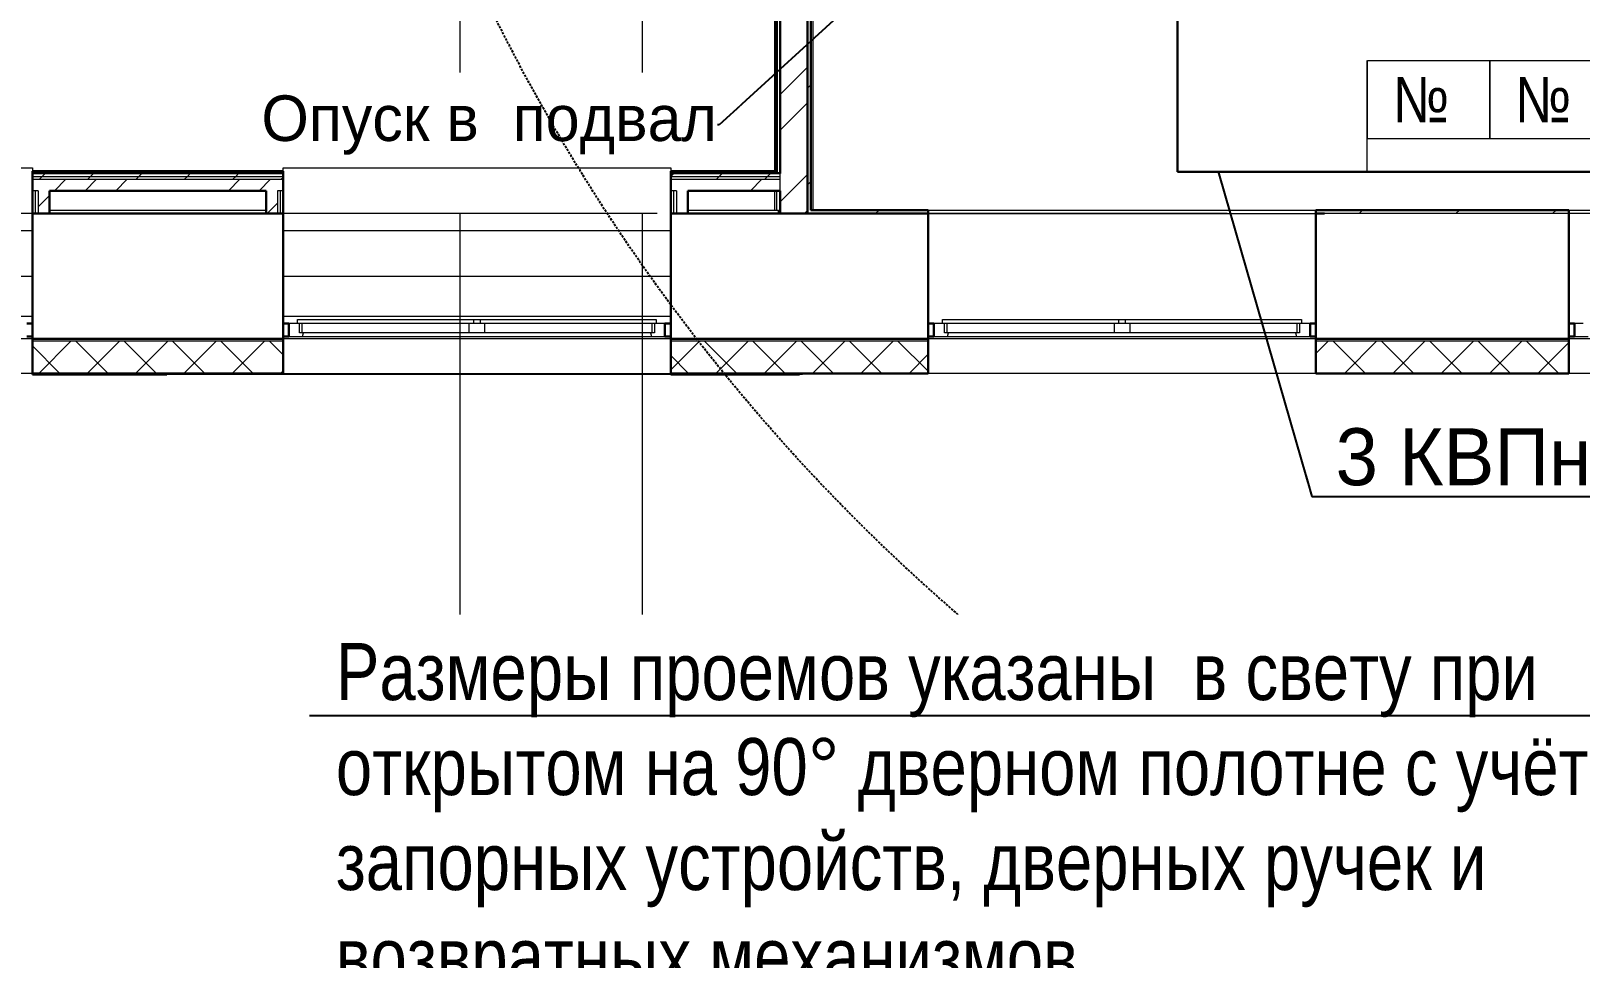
# Model space of a CAD drawing. Header units: millimetres. Extents: x -695119 to 412940, y -249585 to 622758.
# Drawn here: x 131480 to 138275, y 57769 to 61836 of the extents above; entities that cross this region are included whole.
import ezdxf
from ezdxf import colors
from ezdxf.entities.mleader import LeaderData, LeaderLine
from ezdxf.enums import TextEntityAlignment as Align
from ezdxf.math import Vec2, Vec3

# ---------------------------------------------------------------- set-up
doc = ezdxf.new("R2010")
doc.units = ezdxf.units.MM
doc.linetypes.add('ADSK_Линия сетки', pattern=[25, 20, -2.5, 0, -2.5])
doc.linetypes.add('DASH', pattern=[0.75, 0.5, -0.25])
for name, color, linetype, lineweight in [('1.АПС_текст', 7, 'Continuous', 15), ('_ Окна', 252, 'Continuous', 30), ('_СС_КНС-Внешние связи', 250, 'Continuous', 30), ('_Схема', 5, 'Continuous', 30), ('Ограждение', 8, 'Continuous', 9), ('Окна', 252, 'Continuous', 9), ('Оси', 252, 'Continuous', 9), ('Стены внутренние', 252, 'Continuous', 18), ('Стены наружные', 252, 'Continuous', 18), ('Стены штриховка', 7, 'Continuous', 9), ('ТХ Текст', 251, 'Continuous', 0)]:
    doc.layers.add(name, color=color, linetype=linetype, lineweight=lineweight)
doc.layers.add('_19D-Телекоммуникационные шкафы', color=7, linetype='Continuous')
doc.styles.add('Arial Narrow МОЙ', font='ARIALN.TTF', dxfattribs={"height": 2.5})
doc.styles.add('Mipgost_5', font='', dxfattribs={"height": 250})
doc.styles.get('Mipgost_5').set_extended_font_data('Mipgost')

# ---------------------------------------------------------------- blocks, each defined once
blk = doc.blocks.new('1 этаж')
at = {"layer": '_ Окна', "color": 251, "true_color": 0x636466}
for p, q in [((-43332.8, -20623.7), (-43357.8, -20623.7)), ((-42207.8, -20623.7), (-42232.8, -20623.7)), ((-42207.8, -20681.7), (-42207.8, -20623.7)), ((-40532.8, -20623.7), (-40557.8, -20623.7)), ((-40557.8, -20623.7), (-40557.8, -20681.7)), ((-39377.8, -20623.7), (-39402.8, -20623.7)), ((-39377.8, -20681.7), (-39377.8, -20623.7)), ((-37702.8, -20623.7), (-37727.8, -20623.7)), ((-37727.8, -20623.7), (-37727.8, -20681.7)), ((-36567.8, -20623.7), (-36592.8, -20623.7)), ((-36567.8, -20681.7), (-36567.8, -20623.7)), ((-43357.8, -20681.7), (-43332.8, -20681.7)), ((-42232.8, -20681.7), (-42207.8, -20681.7)), ((-40557.8, -20681.7), (-40532.8, -20681.7)), ((-39402.8, -20681.7), (-39377.8, -20681.7)), ((-37727.8, -20681.7), (-37702.8, -20681.7)), ((-36592.8, -20681.7), (-36567.8, -20681.7))]:
    blk.add_line(p, q, dxfattribs=at)
at = {"layer": '_ Окна', "color": 251, "lineweight": 18, "true_color": 0x636466}
for p, q in [((-42169.8, -20623.7), (-42207.8, -20623.7)), ((-42207.8, -20623.7), (-42207.8, -20681.7)), ((-42161.8, -20664.7), (-42161.8, -20623.7)), ((-40603.8, -20623.7), (-40603.8, -20664.7)), ((-40557.8, -20623.7), (-40595.8, -20623.7)), ((-40557.8, -20681.7), (-40557.8, -20623.7)), ((-39339.8, -20623.7), (-39377.8, -20623.7)), ((-39377.8, -20623.7), (-39377.8, -20681.7)), ((-39331.8, -20664.7), (-39331.8, -20623.7)), ((-37773.8, -20623.7), (-37773.8, -20664.7)), ((-37727.8, -20623.7), (-37765.8, -20623.7)), ((-37727.8, -20681.7), (-37727.8, -20623.7)), ((-36529.8, -20623.7), (-36567.8, -20623.7)), ((-36567.8, -20623.7), (-36567.8, -20681.7)), ((-42207.8, -20681.7), (-42148.4, -20681.7)), ((-42149.8, -20664.7), (-42161.8, -20664.7)), ((-42148.4, -20681.7), (-42143.8, -20664.7)), ((-40621.8, -20664.7), (-40617.2, -20681.7)), ((-40617.2, -20681.7), (-40557.8, -20681.7)), ((-40603.8, -20664.7), (-40615.8, -20664.7)), ((-39377.8, -20681.7), (-39318.4, -20681.7)), ((-39319.8, -20664.7), (-39331.8, -20664.7)), ((-39318.4, -20681.7), (-39313.8, -20664.7)), ((-37791.8, -20664.7), (-37787.2, -20681.7)), ((-37787.2, -20681.7), (-37727.8, -20681.7)), ((-37773.8, -20664.7), (-37785.8, -20664.7)), ((-36567.8, -20681.7), (-36508.4, -20681.7))]:
    blk.add_line(p, q, dxfattribs=at)
at = {"layer": 'Ограждение', "color": 251, "true_color": 0x636466}
for p, q in [((-40077.8, -15476.7), (-40077.8, -19956.8)), ((-39907.8, -20126.7), (-39907.8, -17621.7)), ((-45032.8, -19941.7), (-43332.8, -19941.7)), ((-43332.8, -19941.7), (-43332.8, -19956.7)), ((-42232.8, -19956.7), (-42232.8, -19941.7)), ((-42232.8, -19941.7), (-40532.8, -19941.7)), ((-40532.8, -19941.7), (-40532.8, -19956.7)), ((-40077.8, -20041.7), (-40077.8, -20126.7)), ((-40067.8, -20126.7), (-40067.8, -20041.7)), ((-45032.8, -20216.7), (-43332.8, -20216.7)), ((-42232.8, -20216.7), (-40532.8, -20216.7)), ((-45032.8, -20416.7), (-43332.8, -20416.7)), ((-42232.8, -20416.7), (-40532.8, -20416.7)), ((-45032.8, -20591.7), (-43332.8, -20591.7)), ((-42232.8, -20591.7), (-40532.8, -20591.7))]:
    blk.add_line(p, q, dxfattribs=at)
at = {"layer": 'Окна', "color": 251, "true_color": 0x636466}
for p, q in [((-42169.8, -20606.7), (-41397.8, -20606.7)), ((-42169.8, -20623.7), (-42169.8, -20606.7)), ((-41397.8, -20623.7), (-42169.8, -20623.7)), ((-42149.8, -20664.7), (-42149.8, -20623.7)), ((-41417.8, -20623.7), (-41417.8, -20664.7)), ((-41397.8, -20606.7), (-41367.8, -20606.7)), ((-41397.8, -20606.7), (-41397.8, -20623.7)), ((-41367.8, -20623.7), (-41397.8, -20623.7)), ((-41367.8, -20606.7), (-40595.8, -20606.7)), ((-41367.8, -20623.7), (-41367.8, -20606.7)), ((-40595.8, -20623.7), (-41367.8, -20623.7)), ((-41347.8, -20664.7), (-41347.8, -20623.7)), ((-40615.8, -20623.7), (-40615.8, -20664.7)), ((-40595.8, -20606.7), (-40595.8, -20623.7)), ((-39339.8, -20606.7), (-38567.8, -20606.7)), ((-39339.8, -20623.7), (-39339.8, -20606.7)), ((-38567.8, -20623.7), (-39339.8, -20623.7)), ((-39319.8, -20664.7), (-39319.8, -20623.7)), ((-38587.8, -20623.7), (-38587.8, -20664.7)), ((-38567.8, -20606.7), (-38537.8, -20606.7)), ((-38567.8, -20606.7), (-38567.8, -20623.7)), ((-38537.8, -20623.7), (-38567.8, -20623.7)), ((-38537.8, -20606.7), (-37765.8, -20606.7)), ((-38537.8, -20623.7), (-38537.8, -20606.7)), ((-37765.8, -20623.7), (-38537.8, -20623.7)), ((-38517.8, -20664.7), (-38517.8, -20623.7)), ((-37785.8, -20623.7), (-37785.8, -20664.7)), ((-37765.8, -20606.7), (-37765.8, -20623.7)), ((-41417.8, -20664.7), (-42149.8, -20664.7)), ((-42148.4, -20681.7), (-40617.2, -20681.7)), ((-41347.8, -20664.7), (-41417.8, -20664.7)), ((-40615.8, -20664.7), (-41347.8, -20664.7)), ((-38587.8, -20664.7), (-39319.8, -20664.7)), ((-39318.4, -20681.7), (-37787.2, -20681.7)), ((-38517.8, -20664.7), (-38587.8, -20664.7)), ((-37785.8, -20664.7), (-38517.8, -20664.7))]:
    blk.add_line(p, q, dxfattribs=at)
at = {"layer": 'Оси', "color": 251, "linetype": 'ADSK_Линия сетки', "ltscale": 100, "true_color": 0x636466}
for p, q in [((-41457.8, -2641.7), (-41457.8, -33767.9)), ((-40657.8, -2641.7), (-40657.8, -33767.9)), ((4409.5, -20141.7), (-72530.1, -20141.7))]:
    blk.add_line(p, q, dxfattribs=at)
at = {"layer": 'Стены внутренние', "color": 251, "lineweight": 30, "true_color": 0x636466}
for p, q in [((-43332.8, -20141.7), (-43332.8, -20691.7)), ((-42307.8, -20141.7), (-43257.8, -20141.7)), ((-42232.8, -20691.7), (-42232.8, -20141.7)), ((-40532.8, -20141.7), (-40532.8, -20691.7)), ((-40052.8, -20141.7), (-40457.8, -20141.7)), ((-39402.8, -20691.7), (-39402.8, -20141.7)), ((-37665.3, -20141.7), (-37702.8, -20141.7)), ((-37702.8, -20141.7), (-37702.8, -20691.7)), ((-36592.8, -20691.7), (-36592.8, -20141.7)), ((-43332.8, -20691.7), (-42232.8, -20691.7)), ((-43332.8, -20701.7), (-43332.8, -20843.7)), ((-42232.8, -20843.7), (-42232.8, -20701.7)), ((-40532.8, -20691.7), (-39402.8, -20691.7)), ((-40532.8, -20701.7), (-40532.8, -20843.7)), ((-39402.8, -20843.7), (-39402.8, -20701.7)), ((-37702.8, -20691.7), (-36592.8, -20691.7)), ((-37702.8, -20701.7), (-37702.8, -20843.7)), ((-36592.8, -20843.7), (-36592.8, -20701.7)), ((-43332.8, -20843.7), (-42232.8, -20843.7)), ((-40532.8, -20843.7), (-39402.8, -20843.7)), ((-37702.8, -20843.7), (-36592.8, -20843.7))]:
    blk.add_line(p, q, dxfattribs=at)
at = {"layer": 'Стены внутренние', "color": 251, "true_color": 0x636466}
for p, q in [((-39402.8, -20141.7), (-37702.8, -20141.7)), ((-36592.8, -20141.7), (-37665.3, -20141.7)), ((-43332.8, -20691.7), (-45032.8, -20691.7)), ((-40532.8, -20691.7), (-42232.8, -20691.7)), ((-37702.8, -20691.7), (-39402.8, -20691.7)), ((-34892.8, -20691.7), (-36592.8, -20691.7)), ((-43332.8, -20843.7), (-45032.8, -20843.7)), ((-37702.8, -20843.7), (-39402.8, -20843.7)), ((-34892.8, -20843.7), (-36592.8, -20843.7))]:
    blk.add_line(p, q, dxfattribs=at)
at = {"layer": 'Стены внутренние', "color": 251, "linetype": 'Continuous', "lineweight": 9, "true_color": 0x636466}
for p, q in [((-43214, -20841.7), (-43332.8, -20723)), ((-43303.5, -20841.7), (-43163.5, -20701.7)), ((-43001.9, -20841.7), (-43141.9, -20701.7)), ((-43091.3, -20841.7), (-42951.3, -20701.7)), ((-42789.8, -20841.7), (-42929.8, -20701.7)), ((-42879.2, -20841.7), (-42739.2, -20701.7)), ((-42577.6, -20841.7), (-42717.6, -20701.7)), ((-42667.1, -20841.7), (-42527.1, -20701.7)), ((-42365.5, -20841.7), (-42505.5, -20701.7)), ((-42455, -20841.7), (-42315, -20701.7)), ((-42232.8, -20762.3), (-42293.4, -20701.7)), ((-40530.8, -20826.8), (-40405.8, -20701.7)), ((-40244.2, -20841.7), (-40384.2, -20701.7)), ((-40333.6, -20841.7), (-40193.6, -20701.7)), ((-40032.1, -20841.7), (-40172.1, -20701.7)), ((-40121.5, -20841.7), (-39981.5, -20701.7)), ((-39819.9, -20841.7), (-39959.9, -20701.7)), ((-39909.4, -20841.7), (-39769.4, -20701.7)), ((-39607.8, -20841.7), (-39747.8, -20701.7)), ((-39697.2, -20841.7), (-39557.2, -20701.7)), ((-39404.8, -20832.6), (-39535.7, -20701.7)), ((-37702.8, -20756.5), (-37648, -20701.7)), ((-37486.5, -20841.7), (-37626.5, -20701.7)), ((-37575.9, -20841.7), (-37435.9, -20701.7)), ((-37274.3, -20841.7), (-37414.3, -20701.7)), ((-37363.8, -20841.7), (-37223.8, -20701.7)), ((-37062.2, -20841.7), (-37202.2, -20701.7)), ((-37151.7, -20841.7), (-37011.7, -20701.7)), ((-36850.1, -20841.7), (-36990.1, -20701.7)), ((-36939.5, -20841.7), (-36799.5, -20701.7)), ((-36637.9, -20841.7), (-36777.9, -20701.7)), ((-36727.4, -20841.7), (-36594.8, -20709.1)), ((-40456.3, -20841.7), (-40532.8, -20765.2)), ((-39485.1, -20841.7), (-39402.8, -20759.4)), ((-43216.3, -20841.7), (-43217.4, -20843.7)), ((-42374.4, -20843.7), (-42375.5, -20841.7)), ((-42242.8, -20841.7), (-42234.8, -20833.7)), ((-40532.8, -20831.6), (-40530.8, -20831.6)), ((-40497.3, -20843.7), (-40498.4, -20841.7)), ((-39910.7, -20843.7), (-39911.8, -20841.7)), ((-37698.6, -20841.7), (-37702.8, -20837.5)), ((-37095.1, -20843.7), (-37096.2, -20841.7))]:
    blk.add_line(p, q, dxfattribs=at)
at = {"layer": 'Стены наружные', "color": 251, "lineweight": 30, "true_color": 0x636466}
for p, q in [((-40052.8, -14511.7), (-40052.8, -19966.7)), ((-40072.8, -15201.7), (-40072.8, -19956.7)), ((-40067.8, -15201.7), (-40067.8, -19961.7)), ((-39932.8, -20141.7), (-39932.8, -17321.7)), ((-39917.8, -20126.7), (-39917.8, -17336.7)), ((-43332.8, -19956.7), (-43332.8, -20141.7)), ((-42232.8, -19956.7), (-43332.8, -19956.7)), ((-42232.8, -20141.7), (-42232.8, -19956.7)), ((-40532.8, -19956.7), (-40532.8, -20141.7)), ((-40072.8, -19956.7), (-40532.8, -19956.7)), ((-43257.8, -20041.7), (-42307.8, -20041.7)), ((-43257.8, -20141.7), (-43257.8, -20041.7)), ((-42307.8, -20041.7), (-42307.8, -20141.7)), ((-40457.8, -20041.7), (-40052.8, -20041.7)), ((-40457.8, -20141.7), (-40457.8, -20041.7)), ((-40052.8, -20041.7), (-40052.8, -20141.7)), ((-43332.8, -20141.7), (-43257.8, -20141.7)), ((-42307.8, -20141.7), (-42232.8, -20141.7)), ((-40532.8, -20141.7), (-40457.8, -20141.7)), ((-40052.8, -20141.7), (-39402.8, -20141.7)), ((-39402.8, -20126.7), (-39917.8, -20126.7)), ((-39402.8, -20141.7), (-39402.8, -20126.7)), ((-36592.8, -20126.7), (-37702.8, -20126.7)), ((-37702.8, -20126.7), (-37702.8, -20141.7)), ((-36592.8, -20141.7), (-36592.8, -20126.7)), ((-42232.8, -20691.7), (-43332.8, -20691.7)), ((-43332.8, -20691.7), (-43332.8, -20701.7)), ((-42232.8, -20701.7), (-42232.8, -20691.7)), ((-39402.8, -20691.7), (-40532.8, -20691.7)), ((-40532.8, -20691.7), (-40532.8, -20701.7)), ((-39402.8, -20701.7), (-39402.8, -20691.7)), ((-36592.8, -20691.7), (-37702.8, -20691.7)), ((-37702.8, -20691.7), (-37702.8, -20701.7)), ((-36592.8, -20701.7), (-36592.8, -20691.7)), ((-43332.8, -20843.7), (-43332.8, -20848.7)), ((-43332.8, -20848.7), (-42742.8, -20848.7)), ((-42742.8, -20848.7), (-42742.8, -20843.7)), ((-40532.8, -20843.7), (-40532.8, -20848.7)), ((-40532.8, -20848.7), (-39967.8, -20848.7)), ((-39967.8, -20848.7), (-39967.8, -20843.7))]:
    blk.add_line(p, q, dxfattribs=at)
at = {"layer": 'Стены наружные', "color": 251, "linetype": 'Continuous', "lineweight": 9, "true_color": 0x636466}
for p, q in [((-40072.8, -19378.8), (-40067.8, -19373.8)), ((-40072.8, -19449.5), (-40067.8, -19444.5)), ((-40052.8, -19619.6), (-39932.8, -19499.6)), ((-40072.8, -19520.2), (-40067.8, -19515.2)), ((-40072.8, -19590.9), (-40067.8, -19585.9)), ((-39932.8, -19592.4), (-39917.8, -19577.4)), ((-40072.8, -19661.7), (-40067.8, -19656.7)), ((-40052.8, -19776.7), (-39932.8, -19656.7)), ((-40072.8, -19732.4), (-40067.8, -19727.4)), ((-40072.8, -19803.1), (-40067.8, -19798.1)), ((-40072.8, -19873.8), (-40067.8, -19868.8)), ((-43289.5, -19979.2), (-43277, -19966.7)), ((-43277, -19966.7), (-43272, -19961.7)), ((-43272, -19961.7), (-43267, -19956.7)), ((-43201.3, -19961.7), (-43196.3, -19956.7)), ((-43130.6, -19961.7), (-43125.6, -19956.7)), ((-43077.4, -19979.2), (-43064.9, -19966.7)), ((-43059.9, -19961.7), (-43054.9, -19956.7)), ((-42989.2, -19961.7), (-42984.2, -19956.7)), ((-42918.5, -19961.7), (-42913.5, -19956.7)), ((-42865.2, -19979.2), (-42852.7, -19966.7)), ((-42852.7, -19966.7), (-42847.7, -19961.7)), ((-42847.7, -19961.7), (-42842.7, -19956.7)), ((-42777, -19961.7), (-42772, -19956.7)), ((-42706.3, -19961.7), (-42701.3, -19956.7)), ((-42653.1, -19979.2), (-42640.6, -19966.7)), ((-42635.6, -19961.7), (-42630.6, -19956.7)), ((-42564.9, -19961.7), (-42559.9, -19956.7)), ((-42494.2, -19961.7), (-42489.2, -19956.7)), ((-42441, -19979.2), (-42428.5, -19966.7)), ((-42428.5, -19966.7), (-42423.5, -19961.7)), ((-42423.5, -19961.7), (-42418.5, -19956.7)), ((-42352.8, -19961.7), (-42347.8, -19956.7)), ((-42282.1, -19961.7), (-42277.1, -19956.7)), ((-40531.8, -19979.2), (-40519.3, -19966.7)), ((-40514.3, -19961.7), (-40509.3, -19956.7)), ((-40443.6, -19961.7), (-40438.6, -19956.7)), ((-40372.9, -19961.7), (-40367.9, -19956.7)), ((-40319.7, -19979.2), (-40307.2, -19966.7)), ((-40307.2, -19966.7), (-40302.2, -19961.7)), ((-40302.2, -19961.7), (-40297.2, -19956.7)), ((-40231.5, -19961.7), (-40226.5, -19956.7)), ((-40160.7, -19961.7), (-40155.7, -19956.7)), ((-40107.5, -19979.2), (-40095, -19966.7)), ((-40090, -19961.7), (-40085, -19956.7)), ((-40072.8, -19944.5), (-40067.8, -19939.5)), ((-40052.8, -20091), (-39932.8, -19971)), ((-43302, -19991.7), (-43289.5, -19979.2)), ((-43236.6, -20041.7), (-43186.6, -19991.7)), ((-43101.7, -20041.7), (-43051.7, -19991.7)), ((-43089.9, -19991.7), (-43077.4, -19979.2)), ((-42966.8, -20041.7), (-42916.8, -19991.7)), ((-42877.7, -19991.7), (-42865.2, -19979.2)), ((-42665.6, -19991.7), (-42653.1, -19979.2)), ((-42473.3, -20041.7), (-42423.3, -19991.7)), ((-42453.5, -19991.7), (-42441, -19979.2)), ((-42338.4, -20041.7), (-42288.4, -19991.7)), ((-42241.3, -19991.7), (-42232.8, -19983.2)), ((-40532.8, -19980.2), (-40531.8, -19979.2)), ((-40332.2, -19991.7), (-40319.7, -19979.2)), ((-40183.3, -20041.7), (-40133.3, -19991.7)), ((-40120, -19991.7), (-40107.5, -19979.2)), ((-39932.8, -20016.6), (-39917.8, -20001.6)), ((-43307.8, -20112.9), (-43257.8, -20062.9)), ((-42303.4, -20141.7), (-42257.8, -20096.1)), ((-39946.4, -20141.7), (-39932.8, -20128.2)), ((-39633.6, -20141.7), (-39618.6, -20126.7)), ((-37512.3, -20141.7), (-37497.3, -20126.7)), ((-37088, -20141.7), (-37073, -20126.7)), ((-36663.8, -20141.7), (-36648.8, -20126.7)), ((-43217.4, -20843.7), (-43220.3, -20848.6)), ((-40495.7, -20846.4), (-40497.3, -20843.7))]:
    blk.add_line(p, q, dxfattribs=at)
at = {"layer": 'Стены наружные', "color": 251, "true_color": 0x636466}
for p, q in [((-43257.8, -20126.7), (-42307.8, -20126.7)), ((-40457.8, -20126.7), (-40060.3, -20126.7)), ((-40060.3, -20141.7), (-40060.3, -20126.7)), ((-39402.8, -20126.7), (-37702.8, -20126.7)), ((-36592.8, -20126.7), (-34892.8, -20126.7)), ((-40532.8, -20848.7), (-42742.8, -20848.7)), ((-42232.8, -20843.7), (-40532.8, -20843.7)), ((-42232.8, -20843.7), (-42232.8, -20848.7)), ((-39953.9, -20848.7), (-39967.8, -20848.7)), ((-39953.9, -20848.7), (-39953.9, -20843.7))]:
    blk.add_line(p, q, dxfattribs=at)
at = {"layer": 'Стены штриховка', "color": 251, "true_color": 0x636466}
for p, q in [((-42232.8, -19961.7), (-43332.8, -19961.7)), ((-43332.8, -19966.7), (-42232.8, -19966.7)), ((-40532.8, -19961.7), (-40052.8, -19961.7)), ((-40532.8, -19966.7), (-40052.8, -19966.7)), ((-40052.8, -20041.7), (-40052.8, -19966.7)), ((-43332.8, -19979.2), (-42232.8, -19979.2)), ((-43332.8, -19991.7), (-42232.8, -19991.7)), ((-43307.8, -20041.7), (-43332.8, -20041.7)), ((-43320.3, -20041.7), (-43320.3, -20141.7)), ((-43307.8, -20041.7), (-43307.8, -20141.7)), ((-42232.8, -20041.7), (-42257.8, -20041.7)), ((-42257.8, -20041.7), (-42257.8, -20141.7)), ((-42245.3, -20041.7), (-42245.3, -20141.7)), ((-40532.8, -19979.2), (-40052.8, -19979.2)), ((-40532.8, -19991.7), (-40052.8, -19991.7)), ((-40507.8, -20041.7), (-40532.8, -20041.7)), ((-40520.3, -20041.7), (-40520.3, -20141.7)), ((-40507.8, -20041.7), (-40507.8, -20141.7)), ((-42232.8, -20701.7), (-43332.8, -20701.7)), ((-39402.8, -20701.7), (-40532.8, -20701.7)), ((-36592.8, -20701.7), (-37702.8, -20701.7)), ((-36594.8, -20701.7), (-36594.8, -20841.7)), ((-43330.8, -20767.7), (-43332.8, -20767.7)), ((-43330.8, -20767.7), (-43330.8, -20841.7)), ((-42232.8, -20767.7), (-42234.8, -20767.7)), ((-42234.8, -20841.7), (-42234.8, -20767.7)), ((-40530.8, -20767.7), (-40532.8, -20767.7)), ((-40530.8, -20767.7), (-40530.8, -20841.7)), ((-39402.8, -20767.7), (-39404.8, -20767.7)), ((-39404.8, -20841.7), (-39404.8, -20767.7)), ((-43330.8, -20841.7), (-42234.8, -20841.7)), ((-40530.8, -20841.7), (-39404.8, -20841.7)), ((-36594.8, -20841.7), (-37702.8, -20841.7))]:
    blk.add_line(p, q, dxfattribs=at)
blk = doc.blocks.new('план Новый корпус (не печатать) 2$0$_Dot')
at = {"color": 251, "linetype": 'ByBlock', "lineweight": -2}
blk.add_line((-0.5, 0), (-1, 0), dxfattribs=at)
at = {"color": 251, "linetype": 'ByBlock', "const_width": 0.5}
blk.add_lwpolyline([(-0.25, 0, 1), (0.25, 0, 1)], format="xyb", close=True, dxfattribs=at)

msp = doc.modelspace()

# ---------------------------------------------------------------- linework, layer by layer
at = {"layer": '_СС_КНС-Внешние связи', "lineweight": 0}
msp.add_lwpolyline([(137341.014, 61218.408), (137341.014, 61705.981)], dxfattribs=at)
for points in [[(137343.785, 61705.981), (137879.321, 61705.981), (137879.321, 61362.707), (137343.785, 61362.707)], [(137879.321, 61705.981), (138414.857, 61705.981), (138414.857, 61362.707), (137879.321, 61362.707)]]:
    msp.add_lwpolyline(points, close=True, dxfattribs=at)

# ---------------------------------------------------------------- block references
msp.add_blockref('1 этаж', (174819.19, 81176.937))

# ---------------------------------------------------------------- texts
at = {"layer": '1.АПС_текст', "color": 7, "style": 'Arial Narrow МОЙ'}
for p in [(137578.043, 61534.61), (138113.579, 61534.61)]:
    msp.add_text('№', height=200, dxfattribs=at).set_placement(p, align=Align.MIDDLE_CENTER)

# ---------------------------------------------------------------- next in the draw order: leaders
at = {"layer": '_СС_КНС-Внешние связи', "lineweight": 0}
ml = msp.add_multileader_mtext('Standard', dxfattribs=at)
ml.set_content('Опуск в  подвал', color=256, style='Mipgost_5')
ml.set_leader_properties()
ml.build(insert=Vec2(0, 0))
ctx = ml.context
ctx.base_point, ctx.char_height, ctx.plane_origin = Vec3(132873.493, 61424.768), 200, Vec3(136915.839, 63000.814)
ctx.text_align_type = 2
notes = []
notes.append((ctx, [(0, (1, 1, 0), (134499.779, 61424.768), (-1, 0), 8, [(0, [(136702.985, 63439.264)], 0, [])])]))
ctx.mtext.insert, ctx.mtext.alignment, ctx.mtext.flow_direction = Vec3(134489.779, 61553.268), 3, 5
ctx.mtext.has_bg_fill, ctx.mtext.bg_color, ctx.mtext.bg_scale_factor, ctx.mtext.bg_transparency, ctx.mtext.use_window_bg_color = 1, -1027028792, 1.5, 0, 1
for ctx, leaders in notes:
    for number, flags, end, landing, length, lines in leaders:
        leader = LeaderData()
        leader.index, (leader.has_last_leader_line, leader.has_dogleg_vector, leader.attachment_direction) = number, flags
        leader.last_leader_point, leader.dogleg_vector, leader.dogleg_length = Vec3(end), Vec3(landing), length
        for number, points, colour, breaks in lines:
            line = LeaderLine()
            line.index, line.vertices, line.color, line.breaks = number, Vec3.list(points), colors.encode_raw_color(colour), breaks
            leader.lines.append(line)
        ctx.leaders.append(leader)

# ---------------------------------------------------------------- next in the draw order: linework, layer by layer
at = {"layer": '_Схема'}
msp.add_line((136509.122, 61218.408), (140624.619, 61218.408), dxfattribs=at)
msp.add_lwpolyline([(136509.122, 63270.417), (136509.122, 61218.408)], dxfattribs=at)

# ---------------------------------------------------------------- next in the draw order: leaders
at = {"layer": 'ТХ Текст', "color": 251, "ltscale": 100}
ml = msp.add_multileader_mtext('Standard', dxfattribs=at)
ml.set_content('\\A1;3 {\\A0;\\C256;КВПнг(А)-LSLTx-5е}', color=251, style='Mipgost_5')
ml.set_leader_properties(color=251)
ml.set_arrow_properties(name='план Новый корпус (не печатать) 2$0$_Dot')
ml.build(insert=Vec2(0, 0))
ml.multileader.update_dxf_attribs({"text_left_attachment_type": 6, "text_right_attachment_type": 6, "dogleg_length": 103.837, "arrow_head_size": 10})
ctx = ml.context
ctx.base_point, ctx.char_height, ctx.arrow_head_size, ctx.landing_gap_size, ctx.plane_origin = Vec3(137203.007, 59792.931), 250, 10, 0.09, Vec3(158055.01, 89254.056)
ctx.left_attachment, ctx.right_attachment = 6, 6
notes = []
notes.append((ctx, [(0, (1, 1, 0), (137099.17, 59792.931), (1, 0), 103.837, [(3, [(136688.657, 61218.408)], 0, [])])]))
ctx.mtext.insert, ctx.mtext.flow_direction = Vec3(137203.097, 60092.931), 5
ctx.mtext.has_bg_fill, ctx.mtext.bg_color, ctx.mtext.bg_scale_factor, ctx.mtext.bg_transparency, ctx.mtext.use_window_bg_color = 1, -1027028792, 1.5, 0, 1
for ctx, leaders in notes:
    for number, flags, end, landing, length, lines in leaders:
        leader = LeaderData()
        leader.index, (leader.has_last_leader_line, leader.has_dogleg_vector, leader.attachment_direction) = number, flags
        leader.last_leader_point, leader.dogleg_vector, leader.dogleg_length = Vec3(end), Vec3(landing), length
        for number, points, colour, breaks in lines:
            line = LeaderLine()
            line.index, line.vertices, line.color, line.breaks = number, Vec3.list(points), colors.encode_raw_color(colour), breaks
            leader.lines.append(line)
        ctx.leaders.append(leader)

# ---------------------------------------------------------------- next in the draw order: linework, layer by layer
at = {"layer": '_19D-Телекоммуникационные шкафы', "color": 7, "linetype": 'DASH', "ltscale": 20}
msp.add_circle((140998.921, 65593.037), 8344.415, dxfattribs=at)

# ---------------------------------------------------------------- next in the draw order: leaders
at = {"layer": 'ТХ Текст', "color": 251, "ltscale": 100}
ml = msp.add_multileader_mtext('Standard', dxfattribs=at)
ml.set_content('\\A1;{\\fArial Narrow|b0|i0|c204|p34;Размеры проемов указаны  в свету при открытом на 90° дверном полотне с учётом запорных устройств, дверных ручек и возвратных механизмов.}', color=251, style='Mipgost_5')
ml.set_leader_properties(color=251)
ml.set_arrow_properties(name='план Новый корпус (не печатать) 2$0$_Dot')
ml.build(insert=Vec2(0, 0))
ml.multileader.update_dxf_attribs({"text_left_attachment_type": 6, "text_right_attachment_type": 6, "dogleg_length": 103.837, "arrow_head_size": 10})
ctx = ml.context
ctx.base_point, ctx.char_height, ctx.arrow_head_size, ctx.landing_gap_size, ctx.plane_origin = Vec3(132817.534, 58831.011), 250, 10, 0.09, Vec3(162058.359, 87854.13)
ctx.left_attachment, ctx.right_attachment = 6, 6
notes = []
notes.append((ctx, [(1, (1, 1, 0), (138745.221, 58831.011), (-1, 0), 103.837, [(3, [(141848.835, 61138.497)], 0, [])])]))
ctx.mtext.insert, ctx.mtext.width, ctx.mtext.flow_direction = Vec3(132817.624, 59150.418), 5880.26023, 5
ctx.mtext.has_bg_fill, ctx.mtext.bg_color, ctx.mtext.bg_scale_factor, ctx.mtext.bg_transparency, ctx.mtext.use_window_bg_color = 1, -1027028792, 1.5, 0, 1
for ctx, leaders in notes:
    for number, flags, end, landing, length, lines in leaders:
        leader = LeaderData()
        leader.index, (leader.has_last_leader_line, leader.has_dogleg_vector, leader.attachment_direction) = number, flags
        leader.last_leader_point, leader.dogleg_vector, leader.dogleg_length = Vec3(end), Vec3(landing), length
        for number, points, colour, breaks in lines:
            line = LeaderLine()
            line.index, line.vertices, line.color, line.breaks = number, Vec3.list(points), colors.encode_raw_color(colour), breaks
            leader.lines.append(line)
        ctx.leaders.append(leader)

doc.saveas('drawing.dxf')
